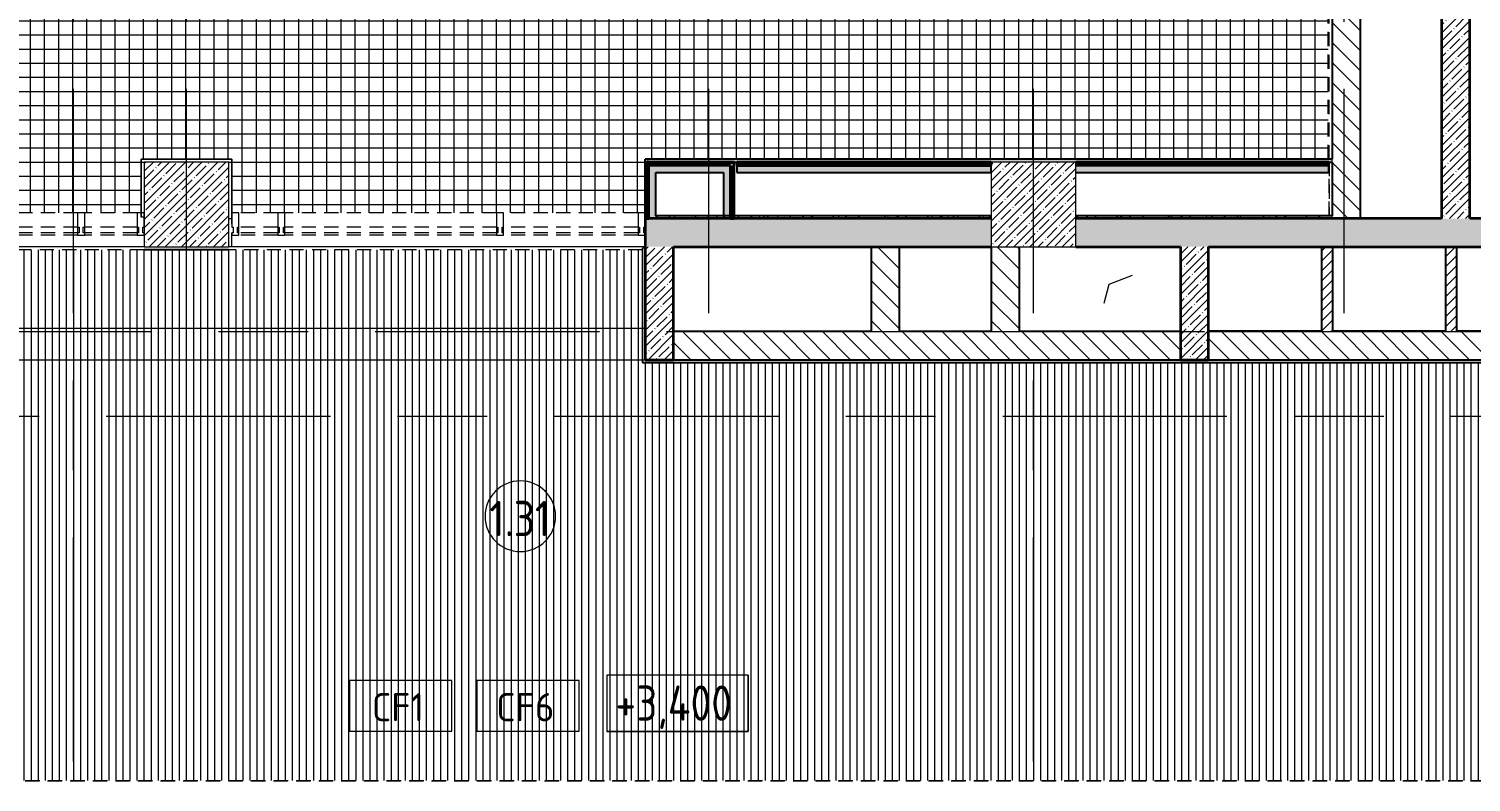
# Model space of a CAD drawing. Header units: millimetres. Extents: x 35861 to 236814, y -8553 to 29000.
# Drawn here: x 47343 to 57560, y 7910 to 13243 of the extents above; entities that cross this region are included whole.
import ezdxf

# ---------------------------------------------------------------- set-up
doc = ezdxf.new("R2010")
doc.units = ezdxf.units.MM
doc.linetypes.add('200_ШТРИХ__ш1_п0_6_', pattern=[160, 100, -60])
doc.linetypes.add('Осевая', pattern=[3175, 635, -476.25, 1587.5, -476.25])
for name, color, linetype, lineweight in [('0-1', 7, 'Continuous', 9), ('A-AREA-IDEN', 7, 'Continuous', 9), ('A-CLNG-IDEN', 7, 'Continuous', 9), ('A-DETL-MBND', 7, '200_ШТРИХ__ш1_п0_6_', 9), ('A-DETL-MBND-1', 7, 'Continuous', 9), ('A-FLOR', 7, 'Continuous', 9), ('A-WALL', 7, 'Continuous', 9), ('G-ANNO-DIMS', 7, 'Continuous', 9), ('I-WALL', 7, 'Continuous', 9), ('S-COLS', 7, 'Continuous', 9), ('Оси-2', 7, 'Осевая', 9)]:
    doc.layers.add(name, color=color, linetype=linetype, lineweight=lineweight)
for name, color, linetype, lineweight, true_color in [('A-WALL-1', 7, 'Continuous', 35, 0x3c3c3c), ('A-WALL-2', 7, 'Continuous', 25, 0x3c3c3c), ('A-WALL-FNSH-2', 7, 'Continuous', 13, 0x3c3c3c)]:
    doc.layers.add(name, color=color, linetype=linetype, lineweight=lineweight, true_color=true_color)
doc.styles.add('GOST Common', font='GOST_Common.ttf', dxfattribs={"width": 0.9, "height": 250})
doc.styles.add('GOST Common_1', font='GOST_Common.ttf', dxfattribs={"height": 200})
pattern_1 = [(45, (0, 0), (-57.02463, 57.02463), []), (45, (57.025, 0), (-57.02463, 57.02463), [100.806, -20.161, 3.353, -16.808])]
pattern_2 = [(135, (0, 0), (-70.71068, -70.71068), [])]
pattern_3 = [(45, (0, 0), (-35.35534, 35.35534), [])]
pattern_4 = [(0, (0, 0), (121.92, 30.48), [10.058, -81.382, 10.058, -81.382, -487.68]), (0, (0, 0), (121.92, 30.48), [-182.88, 10.058, -172.822, 10.058, -81.382, -213.36]), (0, (0, 0), (121.92, 30.48), [-457.2, 10.058, -50.902, 10.058, -142.342]), (120, (45.72, 15.24), (-87.356454, 90.345817), [10.058, -81.382, 10.058, -81.382, -487.68]), (120, (45.72, 15.24), (-87.356454, 90.345817), [-182.88, 10.058, -172.822, 10.058, -81.382, -213.36]), (120, (45.72, 15.24), (-87.356454, 90.345817), [-457.2, 10.058, -50.902, 10.058, -142.342]), (240, (60.96, 76.2), (-34.563546, -120.825817), [10.058, -81.382, 10.058, -81.382, -487.68]), (240, (60.96, 76.2), (-34.563546, -120.825817), [-182.88, 10.058, -172.822, 10.058, -81.382, -213.36]), (240, (60.96, 76.2), (-34.563546, -120.825817), [-457.2, 10.058, -50.902, 10.058, -142.342])]
pattern_5 = [(45, (0, 0), (-106.066, 106.066), []), (135, (0, 0), (-106.066, -106.066), [])]

# ---------------------------------------------------------------- blocks, each defined once
blk = doc.blocks.new('BSC_Колонна _Прямоугольная - 600х600-23205375-План потолков с обозначением видов отделки и геометрии 1 этажа в осях 12 - 23')
at = {"layer": 'S-COLS'}
h = blk.add_hatch(dxfattribs=at)
h.set_pattern_fill('FP_22', color=256, style=0, pattern_type=2)
h.set_pattern_definition([(45, (-54460, -12000), (-57.02463, 57.02463), []), (45, (-54402.975, -12000), (-57.02463, 57.02463), [100.806, -20.161, 3.353, -16.808])])
h.paths.add_polyline_path([(-300, -300), (300, -300), (300, 300), (-300, 300)])
for p, q in [((300, 300), (-300, 300)), ((-300, 300), (-300, -300)), ((300, -300), (300, 300)), ((-300, -300), (300, -300))]:
    blk.add_line(p, q, dxfattribs=at)
blk = doc.blocks.new('Прямоугольный импост - Импост структурный с накладкой - 160мм Темный-32784177-План потолков с обозначением видов отделки и геометрии 1 этажа в осях 12 - 23')
at = {"layer": 'A-DETL-MBND'}
for p, q in [((0, 140), (-50, 140)), ((-50, 140), (-50, 40)), ((0, 40), (0, 140)), ((-50, 40), (-40, 40)), ((-40, 40), (-40, 0)), ((-10, 0), (-10, 40)), ((-10, 40), (0, 40)), ((0, 0), (-10, 0)), ((0, -17), (0, 0)), ((-40, 0), (-50, 0)), ((-50, 0), (-50, -17)), ((-50, -17), (0, -17))]:
    blk.add_line(p, q, dxfattribs=at)
blk = doc.blocks.new('Прямоугольный импост - Импост структурный с накладкой - 160мм Темный-32784435-План потолков с обозначением видов отделки и геометрии 1 этажа в осях 12 - 23')
at = {"layer": 'A-DETL-MBND'}
for p, q in [((49156, 11840), (49156, 11940)), ((50656, 11940), (49156, 11940)), ((50656, 11940), (50656, 11840)), ((49156, 11800), (49156, 11840)), ((50656, 11840), (49156, 11840)), ((49156, 11783), (49156, 11800)), ((50656, 11800), (49156, 11800)), ((50656, 11783), (49156, 11783)), ((50656, 11840), (50656, 11800)), ((50656, 11800), (50656, 11783))]:
    blk.add_line(p, q, dxfattribs=at)
blk = doc.blocks.new('Прямоугольный импост - Импост структурный с накладкой - 160мм Темный-32356297-План потолков с обозначением видов отделки и геометрии 1 этажа в осях 12 - 23')
at = {"layer": 'A-DETL-MBND'}
for p, q in [((-50, 40), (-50, 140)), ((-50, 140), (0, 140)), ((0, 140), (0, 40)), ((-40, 40), (-50, 40)), ((-50, -17), (-50, 0)), ((-50, 0), (-40, 0)), ((-40, 0), (-40, 40)), ((0, 40), (-10, 40)), ((-10, 40), (-10, 0)), ((0, -17), (-50, -17)), ((-10, 0), (0, 0)), ((0, 0), (0, -17))]:
    blk.add_line(p, q, dxfattribs=at)
blk = doc.blocks.new('Прямоугольный импост - Импост структурный с накладкой - 160мм Темный-32356294-План потолков с обозначением видов отделки и геометрии 1 этажа в осях 12 - 23')
at = {"layer": 'A-DETL-MBND'}
for p, q in [((-25, 40), (-25, 140)), ((-25, 140), (25, 140)), ((25, 140), (25, 40)), ((-15, 40), (-25, 40)), ((-25, -17), (-25, 0)), ((-25, 0), (-15, 0)), ((-15, 0), (-15, 40)), ((25, 40), (15, 40)), ((15, 40), (15, 0)), ((25, -17), (-25, -17)), ((15, 0), (25, 0)), ((25, 0), (25, -17))]:
    blk.add_line(p, q, dxfattribs=at)
blk = doc.blocks.new('Прямоугольный импост - Импост структурный с накладкой - 160мм Темный-32784004-План потолков с обозначением видов отделки и геометрии 1 этажа в осях 12 - 23')
at = {"layer": 'A-DETL-MBND'}
for p, q in [((48831, 11840), (48831, 11940)), ((49106, 11940), (48831, 11940)), ((49106, 11940), (49106, 11840)), ((48831, 11800), (48831, 11840)), ((49106, 11840), (48831, 11840)), ((48831, 11783), (48831, 11800)), ((49106, 11800), (48831, 11800)), ((49106, 11783), (48831, 11783)), ((49106, 11840), (49106, 11800)), ((49106, 11800), (49106, 11783))]:
    blk.add_line(p, q, dxfattribs=at)
blk = doc.blocks.new('Системная панель - Стекло - 40мм-32784543-План потолков с обозначением видов отделки и геометрии 1 этажа в осях 12 - 23')
at = {"layer": 'A-DETL-MBND'}
h = blk.add_hatch(dxfattribs=at)
h.set_pattern_fill('FP_69', color=256, style=0, pattern_type=2)
h.set_pattern_definition([(243.435, (49652, 11673), (1022.33, -3066.99), [1270, -762, 1270, -762, -1615.61]), (243.435, (49652, 11673), (1022.33, -3066.99), [-4064, 508, -1107.61]), (243.435, (49715.5, 11609.5), (1022.33, -3066.99), [1016, -1270, 762, -762, -1869.61]), (243.435, (49715.5, 11609.5), (1022.33, -3066.99), [-3810, 889, -980.61]), (243.435, (49715.5, 11419), (1022.33, -3066.99), [762, -1524, 508, -762, -2123.61]), (243.435, (49715.5, 11419), (1022.33, -3066.99), [-3556, 1143, -980.61]), (243.435, (49525, 11609.5), (1022.33, -3066.99), [762, -1524, 635, -25618.6]), (243.435, (49334.5, 11419), (1022.33, -3066.99), [381, -1905, 254, -25999.6]), (243.435, (49652, 11101.5), (1022.33, -3066.99), [254, -1905, 254, -1016, -2250.61]), (243.435, (49652, 11101.5), (1022.33, -3066.99), [-3429, 635, -1615.61]), (243.435, (48509, 11292), (1022.33, -3066.99), [1270, -1905, 1524, -1006.01]), (243.435, (48509, 11482.5), (1022.33, -3066.99), [1778, -1270, 1905, -752.01]), (243.435, (48382, 11419), (1022.33, -3066.99), [2032, -1016, 1524, -1107.61]), (243.435, (48191.5, 11228.5), (1022.33, -3066.99), [1270, -1778, 1016, -1615.61]), (243.435, (48382, 10847.5), (1022.33, -3066.99), [635, -2540, 762, -1742.61]), (243.435, (48001, 11038), (1022.33, -3066.99), [508, -2540, 508, -2123.61])])
h.paths.add_polyline_path([(-760, 0), (-760, -40), (-750, -40), (-750, 0)])
h.paths.add_polyline_path([(760, 0), (750, 0), (750, -40), (760, -40)])
blk = doc.blocks.new('Прямоугольный импост - Импост структурный с накладкой - 160мм Темный-32784437-План потолков с обозначением видов отделки и геометрии 1 этажа в осях 12 - 23')
at = {"layer": 'A-DETL-MBND'}
for p, q in [((50706, 11840), (50706, 11940)), ((51659, 11940), (50706, 11940)), ((51659, 11940), (51659, 11840)), ((50706, 11800), (50706, 11840)), ((51659, 11840), (50706, 11840)), ((50706, 11783), (50706, 11800)), ((51659, 11800), (50706, 11800)), ((51659, 11783), (50706, 11783)), ((51659, 11840), (51659, 11800)), ((51659, 11800), (51659, 11783))]:
    blk.add_line(p, q, dxfattribs=at)
blk = doc.blocks.new('Прямоугольный импост - Импост структурный с накладкой - 160мм Темный-V40-План потолков с обозначением видов отделки и геометрии 1 этажа в осях 12 - 23')
at = {"layer": 'A-DETL-MBND'}
for p, q in [((0, 140), (-50, 140)), ((-50, 140), (-50, 40)), ((0, 40), (0, 140)), ((-50, 40), (-40, 40)), ((-40, 40), (-40, 0)), ((-10, 0), (-10, 40)), ((-10, 40), (0, 40)), ((0, 0), (-10, 0)), ((0, -17), (0, 0)), ((-40, 0), (-50, 0)), ((-50, 0), (-50, -17)), ((-50, -17), (0, -17))]:
    blk.add_line(p, q, dxfattribs=at)
blk = doc.blocks.new('Прямоугольный импост - Импост структурный с накладкой - 160мм Темный-32786256-План потолков с обозначением видов отделки и геометрии 1 этажа в осях 12 - 23')
at = {"layer": 'A-DETL-MBND'}
for p, q in [((46240, 11840), (46240, 11940)), ((47689, 11940), (46240, 11940)), ((47689, 11940), (47689, 11840)), ((46240, 11800), (46240, 11840)), ((47689, 11840), (46240, 11840)), ((46240, 11783), (46240, 11800)), ((47689, 11800), (46240, 11800)), ((47689, 11783), (46240, 11783)), ((47689, 11840), (47689, 11800)), ((47689, 11800), (47689, 11783))]:
    blk.add_line(p, q, dxfattribs=at)
blk = doc.blocks.new('Системная панель - Стекло - 40мм-32786262-План потолков с обозначением видов отделки и геометрии 1 этажа в осях 12 - 23')
at = {"layer": 'A-DETL-MBND'}
h = blk.add_hatch(dxfattribs=at)
h.set_pattern_fill('FP_70', color=256, style=0, pattern_type=2)
h.set_pattern_definition([(243.435, (47670.5, 11673), (1022.33, -3066.99), [1270, -762, 1270, -762, -1615.61]), (243.435, (47670.5, 11673), (1022.33, -3066.99), [-4064, 508, -1107.61]), (243.435, (47734, 11609.5), (1022.33, -3066.99), [1016, -1270, 762, -762, -1869.61]), (243.435, (47734, 11609.5), (1022.33, -3066.99), [-3810, 889, -980.61]), (243.435, (47734, 11419), (1022.33, -3066.99), [762, -1524, 508, -762, -2123.61]), (243.435, (47734, 11419), (1022.33, -3066.99), [-3556, 1143, -980.61]), (243.435, (47543.5, 11609.5), (1022.33, -3066.99), [762, -1524, 635, -25618.6]), (243.435, (47353, 11419), (1022.33, -3066.99), [381, -1905, 254, -25999.6]), (243.435, (47670.5, 11101.5), (1022.33, -3066.99), [254, -1905, 254, -1016, -2250.61]), (243.435, (47670.5, 11101.5), (1022.33, -3066.99), [-3429, 635, -1615.61]), (243.435, (46527.5, 11292), (1022.33, -3066.99), [1270, -1905, 1524, -1006.01]), (243.435, (46527.5, 11482.5), (1022.33, -3066.99), [1778, -1270, 1905, -752.01]), (243.435, (46400.5, 11419), (1022.33, -3066.99), [2032, -1016, 1524, -1107.61]), (243.435, (46210, 11228.5), (1022.33, -3066.99), [1270, -1778, 1016, -1615.61]), (243.435, (46400.5, 10847.5), (1022.33, -3066.99), [635, -2540, 762, -1742.61]), (243.435, (46019.5, 11038), (1022.33, -3066.99), [508, -2540, 508, -2123.61])])
h.paths.add_polyline_path([(-196, 0), (-196, -40), (-186, -40), (-186, 0)])
h.paths.add_polyline_path([(196, 0), (186, 0), (186, -40), (196, -40)])
blk = doc.blocks.new('Прямоугольный импост - Импост структурный с накладкой - 160мм Темный-32786258-План потолков с обозначением видов отделки и геометрии 1 этажа в осях 12 - 23')
at = {"layer": 'A-DETL-MBND'}
for p, q in [((47739, 11840), (47739, 11940)), ((48110, 11940), (47739, 11940)), ((48110, 11940), (48110, 11840)), ((47739, 11800), (47739, 11840)), ((48110, 11840), (47739, 11840)), ((47739, 11783), (47739, 11800)), ((48110, 11800), (47739, 11800)), ((48110, 11783), (47739, 11783)), ((48110, 11840), (48110, 11800)), ((48110, 11800), (48110, 11783))]:
    blk.add_line(p, q, dxfattribs=at)
blk = doc.blocks.new('Марка_Помещения - Номер-25198446-План потолков с обозначением видов отделки и геометрии 1 этажа в осях 12 - 23')
at = {"layer": 'A-AREA-IDEN'}
for start, end in [(360, 180), (180, 360)]:
    blk.add_arc((0, 0), 2.5, start, end, dxfattribs=at)
blk = doc.blocks.new('М_потолков - Марка_ Имя типа-25382930-План потолков с обозначением видов отделки и геометрии 1 этажа в осях 12 - 23')
at = {"layer": 'A-CLNG-IDEN'}
for p, q in [((3.625, 1.984375), (-3.625, 1.984375)), ((-3.625, 1.984375), (-3.625, -1.59375)), ((3.625, -1.59375), (3.625, 1.984375)), ((-3.625, -1.59375), (3.625, -1.59375))]:
    blk.add_line(p, q, dxfattribs=at)
blk = doc.blocks.new('Высотные отметки - 10х4_h_-17668695-План потолков с обозначением видов отделки и геометрии 1 этажа в осях 12 - 23')
at = {"layer": 'G-ANNO-DIMS'}
for p, q in [((-5, 4), (-5, 0)), ((5, 4), (-5, 4)), ((5, 4), (-5, 4)), ((-5, 4), (-5, 0)), ((5, 4), (5, 0)), ((5, 0), (5, 4)), ((5, 0), (-5, 0)), ((-5, 0), (5, 0))]:
    blk.add_line(p, q, dxfattribs=at)

msp = doc.modelspace()

# ---------------------------------------------------------------- hatches: boundary and pattern name
at = {"layer": 'A-DETL-MBND'}
h = msp.add_hatch(dxfattribs=at)
h.set_pattern_fill('FP_66', color=256, style=0, pattern_type=2)
h.set_pattern_definition([(270, (50155, 19000), (100, 6e-15), []), (0, (50155, 19000), (0, 100), [])])
h.paths.add_polyline_path([(45429, 11141), (45429, 13661), (45931, 13661), (45931, 11940), (48139, 11940), (48139, 12321), (48781, 12321), (48781, 11940), (51709, 11940), (51709, 12321), (56547.3, 12321), (56547.3, 15831.8), (57322, 15831.8), (57322, 18828), (57909, 18828), (57909, 20499), (51779, 20498.2), (51643.8, 20461.9), (51643.7, 20499), (51379, 20499), (51379, 20762.8), (51342.6, 20762.7), (51379, 20898), (51379, 26478), (50839, 26478), (50839, 26859), (48781, 26859), (48781, 26479), (47639, 26479), (47639, 26879), (42781, 26879), (42781, 26479), (42401, 26479), (42401, 23321), (42781, 23321), (42781, 16679), (42401, 16679), (42401, 15103.5), (45931, 15103.5), (45931, 14722.6), (45429, 14722.6), (45429, 14981.5), (42781, 14981.5), (42781, 11141), (44068.2, 11141)])
h.paths.add_polyline_path([(48424.9, 16566.4), (48344.6, 16580.4), (48279.6, 16602.3), (48207.9, 16641.8), (48151.4, 16686), (48101.7, 16739.8), (48060.9, 16801.7), (48030, 16871.9), (48011.7, 16942), (48005, 17016.8), (48080, 17017.3), (48088, 16944.4), (48105.1, 16884.1), (48135.1, 16823), (48177.9, 16765.8), (48224.9, 16721.5), (48281.9, 16684.3), (48344.6, 16657.9), (48411.1, 16643.2), (48479, 16640.5), (48546.4, 16650), (48611, 16671.3), (48670.8, 16703.8), (48723.8, 16746.5), (48768.4, 16798), (48803, 16856.5), (48826.7, 16920.3), (48838.6, 16987.3), (48837.9, 17057.9), (48826, 17122.3), (48801.9, 17185.9), (48766.8, 17244.2), (48721.9, 17295.4), (48668.6, 17337.6), (48608.6, 17369.8), (48543.8, 17390.6), (48476.4, 17399.6), (48408.4, 17396.5), (48342.1, 17381.2), (48275.7, 17351.9), (48222.8, 17316.9), (48173.6, 17269.8), (48133.7, 17214.7), (48104.2, 17153.4), (48086.1, 17087.8), (48079.7, 17020), (48005, 17020.1), (48011.2, 17094.8), (48030, 17168.5), (48059.7, 17236.3), (48100.7, 17299.2), (48151.5, 17354.5), (48210.7, 17400.6), (48279.5, 17437.4), (48354.5, 17462.1), (48424.2, 17473.4), (48496.7, 17473.5), (48577.5, 17459), (48641.8, 17437.1), (48711.6, 17398.7), (48770.9, 17351.6), (48818.3, 17300.5), (48859.5, 17237.7), (48889.9, 17169.1), (48908.5, 17096.4), (48915, 17021.6), (48909.1, 16946.8), (48888.6, 16868.6), (48861, 16805.1), (48817.3, 16738.8), (48768.4, 16685.6), (48704.6, 16637), (48644.8, 16604.2), (48573.9, 16579.5), (48499.9, 16566.8), (48427.4, 16566.4)])
h.paths.add_polyline_path([(54738, 16742), (54182, 16742), (54182, 17298), (54738, 17298)])
h.paths.add_polyline_path([(48655.4, 16770), (48210, 16770), (48210, 17270), (48710, 17270), (48710, 16770), (48670.8, 16770)])
h.paths.add_polyline_path([(51379.2, 20098), (51342.9, 20233.2), (51415.4, 20233.3)])
h.paths.add_polyline_path([(51114.3, 20461.6), (50979, 20497.8), (51114.2, 20534.1)])
h.paths.add_polyline_path([(48429, 22546.1), (48355, 22557.3), (48283.7, 22580.5), (48217.3, 22615.1), (48154.7, 22663.1), (48104.6, 22716.2), (48063.2, 22777.5), (48032.2, 22845.1), (48012.6, 22917.1), (48005.1, 22991.3), (48046.1, 22992.8), (48045.4, 23000), (48005, 23000), (48011.2, 23074.7), (48029.5, 23147.3), (48059.5, 23216), (48104.1, 23282.8), (48151, 23334), (48210, 23380.2), (48278.8, 23417.1), (48348.6, 23441), (48420.4, 23453.3), (48495.3, 23453.6), (48569.3, 23441.7), (48640.3, 23417.8), (48710.1, 23379.7), (48769.4, 23333), (48816.9, 23282.2), (48858.4, 23219.8), (48889.1, 23151.4), (48908.1, 23078.9), (48915, 23004.3), (48909.5, 22929.6), (48889.3, 22850.9), (48862.5, 22787.9), (48819, 22721), (48770, 22667.2), (48710, 22620.2), (48648.2, 22585.7), (48575.1, 22560), (48503.9, 22547.1), (48431.5, 22546.1)])
h = msp.add_hatch(dxfattribs=at)
h.set_pattern_fill('FP_65', color=256, style=0, pattern_type=2)
h.set_pattern_definition([(90, (50061, 16536.537), (-50, 3e-15), [])])
h.paths.add_polyline_path([(75098.9, 7921), (75459, 7921), (75459, 10879), (61939, 10879), (61939, 11349), (61381, 11349), (61381, 10879), (51689, 10879), (51689, 11679), (45931, 11679), (45931, 10879), (42401, 10879), (42401, 10209), (38761, 10209), (38761, 8320.1), (38797.1, 8185.8), (38761, 8185.7), (38761, 7921), (39025.8, 7921), (39025.7, 7957.4), (39161, 7921), (74377.2, 7921)])
at = {"layer": 'A-DETL-MBND-1'}
msp.add_hatch(color=256, dxfattribs=at).paths.add_polyline_path([(56547.3, 12321), (56547.3, 12321), (55614.5, 12321)])
at = {"layer": 'I-WALL'}
h = msp.add_hatch(dxfattribs=at)
h.set_pattern_fill('FP_1', color=256, style=0, pattern_type=2)
h.set_pattern_definition(pattern_1)
h.paths.add_polyline_path([(57550, 11900), (57550, 15803.8), (57350, 15803.8), (57350, 11900)])
h = msp.add_hatch(dxfattribs=at)
h.set_pattern_fill('FP_21', color=256, style=0, pattern_type=2)
h.set_pattern_definition(pattern_2)
h.paths.add_polyline_path([(56575.3, 11900), (56775.3, 11900), (56775.3, 15603.8), (56575.3, 15603.8), (56575.3, 11920)])
h = msp.add_hatch(dxfattribs=at)
h.set_pattern_fill('FP_55', color=256, style=0, pattern_type=2)
h.set_pattern_definition(pattern_4)
h.paths.add_polyline_path([(51710, 11900), (51730, 11900), (51730, 12320), (51710, 12320), (51710, 12080)])
h = msp.add_hatch(dxfattribs=at)
h.set_pattern_fill('FP_63', color=256, style=0, pattern_type=2)
h.set_pattern_definition(pattern_5)
h.paths.add_polyline_path([(51710, 11900), (51722.5, 11900), (51722.5, 12300), (51710, 12300), (51710, 12080)])
h = msp.add_hatch(dxfattribs=at)
h.set_pattern_fill('FP_63', color=256, style=0, pattern_type=2)
h.set_pattern_definition(pattern_5)
h.paths.add_polyline_path([(51735, 12287.5), (52338.9, 12287.5), (52338.9, 12300), (51722.5, 12300), (51722.5, 12287.5)])
h = msp.add_hatch(dxfattribs=at)
h.set_pattern_fill('FP_63', color=256, style=0, pattern_type=2)
h.set_pattern_definition(pattern_5)
h.paths.add_polyline_path([(51722.5, 11900), (51735, 11900), (51735, 12287.5), (51722.5, 12287.5), (51722.5, 12080)])
h = msp.add_hatch(dxfattribs=at)
h.set_pattern_fill('FP_55', color=256, style=0, pattern_type=2)
h.set_pattern_definition(pattern_4)
h.paths.add_polyline_path([(56575.3, 12300), (56575.3, 12320), (51730, 12320), (51730, 12300), (55614.5, 12300)])
h = msp.add_hatch(dxfattribs=at)
h.set_pattern_fill('FP_63', color=256, style=0, pattern_type=2)
h.set_pattern_definition(pattern_5)
h.paths.add_polyline_path([(52006.3, 12275), (52338.9, 12275), (52338.9, 12287.5), (51735, 12287.5), (51735, 12275), (51785, 12275)])
for points in [[(51735, 11900), (51785, 11900), (51785, 12275), (51735, 12275), (51735, 12080)], [(52263.9, 12225), (52313.9, 12225), (52313.9, 12275), (51785, 12275), (51785, 12225), (52006.3, 12225)], [(54158.9, 12225), (54158.9, 12275), (52358.9, 12275), (52358.9, 12225), (52727.9, 12225)], [(56551.3, 12225), (56551.3, 12275), (54760, 12275), (54760, 12225), (55614.5, 12225)], [(52313.9, 11900), (52313.9, 12225), (52263.9, 12225), (52263.9, 11900)]]:
    msp.add_hatch(color=256, dxfattribs=at).paths.add_polyline_path(points)
h = msp.add_hatch(dxfattribs=at)
h.set_pattern_fill('FP_63', color=256, style=0, pattern_type=2)
h.set_pattern_definition(pattern_5)
h.paths.add_polyline_path([(52313.9, 11900), (52326.4, 11900), (52326.4, 12275), (52313.9, 12275), (52313.9, 12225)])
h = msp.add_hatch(dxfattribs=at)
h.set_pattern_fill('FP_63', color=256, style=0, pattern_type=2)
h.set_pattern_definition(pattern_5)
h.paths.add_polyline_path([(52338.9, 11900), (52338.9, 12275), (52326.4, 12275), (52326.4, 11900)])
h = msp.add_hatch(dxfattribs=at)
h.set_pattern_fill('FP_63', color=256, style=0, pattern_type=2)
h.set_pattern_definition(pattern_5)
h.paths.add_polyline_path([(54158.9, 12287.5), (54158.9, 12300), (52358.9, 12300), (52358.9, 12287.5), (52727.9, 12287.5)])
h = msp.add_hatch(dxfattribs=at)
h.set_pattern_fill('FP_63', color=256, style=0, pattern_type=2)
h.set_pattern_definition(pattern_5)
h.paths.add_polyline_path([(54158.9, 12275), (54158.9, 12287.5), (52358.9, 12287.5), (52358.9, 12275), (52727.9, 12275)])
h = msp.add_hatch(dxfattribs=at)
h.set_pattern_fill('FP_63', color=256, style=0, pattern_type=2)
h.set_pattern_definition(pattern_5)
h.paths.add_polyline_path([(56551.3, 12287.5), (56551.3, 12300), (54760, 12300), (54760, 12287.5), (55614.5, 12287.5)])
h = msp.add_hatch(dxfattribs=at)
h.set_pattern_fill('FP_63', color=256, style=0, pattern_type=2)
h.set_pattern_definition(pattern_5)
h.paths.add_polyline_path([(56551.3, 12275), (56551.3, 12287.5), (54760, 12287.5), (54760, 12275), (55614.5, 12275)])
h = msp.add_hatch(dxfattribs=at)
h.set_pattern_fill('FP_1', color=256, style=0, pattern_type=2)
h.set_pattern_definition(pattern_1)
h.paths.add_polyline_path([(59140, 11700), (60160, 11700), (60160, 11900), (54760, 11900), (54760, 11700), (58501.1, 11700)])
h.paths.add_polyline_path([(54160, 11700), (54160, 11900), (51710, 11900), (51710, 11700), (53510, 11700)])
h = msp.add_hatch(dxfattribs=at)
h.set_pattern_fill('FP_55', color=256, style=0, pattern_type=2)
h.set_pattern_definition(pattern_4)
h.paths.add_polyline_path([(54150, 11900), (54150, 11920), (51785, 11920), (51785, 11900), (52727.9, 11900)])
h = msp.add_hatch(dxfattribs=at)
h.set_pattern_fill('FP_55', color=256, style=0, pattern_type=2)
h.set_pattern_definition(pattern_4)
h.paths.add_polyline_path([(56575.3, 11900), (56575.3, 11920), (54770, 11920), (54770, 11900), (55614.5, 11900)])
h = msp.add_hatch(dxfattribs=at)
h.set_pattern_fill('FP_1', color=256, style=0, pattern_type=2)
h.set_pattern_definition(pattern_1)
h.paths.add_polyline_path([(51910, 10900), (51910, 11700), (51710, 11700), (51710, 10900)])
h = msp.add_hatch(dxfattribs=at)
h.set_pattern_fill('FP_21', color=256, style=0, pattern_type=2)
h.set_pattern_definition(pattern_2)
h.paths.add_polyline_path([(53510, 11100), (53510, 11700), (53310, 11700), (53310, 11100)])
h = msp.add_hatch(dxfattribs=at)
h.set_pattern_fill('FP_21', color=256, style=0, pattern_type=2)
h.set_pattern_definition(pattern_2)
h.paths.add_polyline_path([(54360, 11100), (54360, 11700), (54160, 11700), (54160, 11100)])
h = msp.add_hatch(dxfattribs=at)
h.set_pattern_fill('FP_1', color=256, style=0, pattern_type=2)
h.set_pattern_definition(pattern_1)
h.paths.add_polyline_path([(55500, 10900), (55700, 10900), (55700, 11700), (55500, 11700), (55500, 11100)])
h = msp.add_hatch(dxfattribs=at)
h.set_pattern_fill('FP_35', color=256, style=0, pattern_type=2)
h.set_pattern_definition(pattern_3)
h.paths.add_polyline_path([(56579.2, 11100), (56579.2, 11700), (56499.2, 11700), (56499.2, 11100)])
h = msp.add_hatch(dxfattribs=at)
h.set_pattern_fill('FP_35', color=256, style=0, pattern_type=2)
h.set_pattern_definition(pattern_3)
h.paths.add_polyline_path([(57459.2, 11100), (57459.2, 11700), (57379.2, 11700), (57379.2, 11100)])
h = msp.add_hatch(dxfattribs=at)
h.set_pattern_fill('FP_21', color=256, style=0, pattern_type=2)
h.set_pattern_definition(pattern_2)
h.paths.add_polyline_path([(59140, 10900), (59140, 11100), (55700, 11100), (55700, 10900), (58501.1, 10900)])
h.paths.add_polyline_path([(55500, 10900), (55500, 11100), (51910, 11100), (51910, 10900), (52727.9, 10900)])
at = {"layer": 'S-COLS'}
h = msp.add_hatch(dxfattribs=at)
h.set_pattern_fill('FP_1', color=256, style=0, pattern_type=2)
h.set_pattern_definition(pattern_1)
h.paths.add_polyline_path([(48398.1, 11700), (48760, 11700), (48760, 12300), (48160, 12300), (48160, 11700)])

# ---------------------------------------------------------------- linework, layer by layer
at = {"layer": '0-1'}
for p, q in [((54996.2, 11435.2), (55160, 11500)), ((54960, 11300), (54996.2, 11435.2))]:
    msp.add_line(p, q, dxfattribs=at)
at = {"layer": 'A-DETL-MBND'}
for p, q in [((56547.3, 12321), (56547.3, 15831.8)), ((56554.3, 12320), (56554.3, 15824.8)), ((56555.3, 12320), (56555.3, 15823.8)), ((48139, 11940), (48139, 12321)), ((48139, 12321), (48781, 12321)), ((48140, 12320), (48780, 12320)), ((48140, 11910), (48140, 12320)), ((48160, 12300), (48160, 11910)), ((48760, 11900), (48760, 12300)), ((48780, 12320), (48780, 11900)), ((48781, 12321), (48781, 11940)), ((51709, 11940), (51709, 12321)), ((51709, 12321), (56547.3, 12321)), ((51710, 12321), (51710, 12320)), ((52339.9, 12300), (52339.9, 11920)), ((56546.3, 12320), (56546.3, 12321)), ((56554.3, 11921), (56554.3, 12300)), ((56555.3, 12300), (56555.3, 11921)), ((48160, 11910), (48140, 11910)), ((48760, 11700), (48760, 11900)), ((48760, 11900), (48781, 11900)), ((48760, 11900), (48780, 11900)), ((48781, 11700), (48781, 11900)), ((51709, 11900), (51709, 11700)), ((51709, 11900), (51710, 11900)), ((56554.3, 11921), (56555.3, 11921)), ((48160, 11679), (45931, 11679)), ((51689, 11679), (48160, 11679)), ((48781, 11700), (48760, 11700)), ((51689, 11125), (51689, 11679)), ((51690, 11125), (51690, 11690)), ((51710, 11690), (51690, 11690)), ((51710, 11700), (51709, 11700)), ((51710, 11268), (51710, 10900)), ((51689, 10879), (51689, 11124.3)), ((51690, 10880), (51690, 11124.4)), ((61381, 10879), (51689, 10879)), ((61380, 10880), (51690, 10880)), ((39156.4, 7920), (75460, 7920)), ((39160.1, 7921), (75459, 7921))]:
    msp.add_line(p, q, dxfattribs=at)
at = {"layer": 'A-FLOR'}
for p, q in [((45910, 12300), (48160, 12300)), ((48160, 12300), (48160, 11700)), ((48760, 11700), (48760, 12300)), ((48760, 12300), (51710, 12300)), ((54160, 12300), (54160, 11900)), ((48160, 11700), (45910, 11700)), ((51710, 11700), (48760, 11700)), ((45909.8, 11125), (51710, 11125)), ((55700, 11108), (56499.2, 11108)), ((56579.2, 11108), (57379.2, 11108)), ((57459.2, 11108), (58259.2, 11108)), ((44760.7, 10900), (51710, 10900)), ((51710, 10900), (51710, 10900))]:
    msp.add_line(p, q, dxfattribs=at)
at = {"layer": 'A-WALL'}
for p, q in [((51722.5, 11900), (51722.5, 12287.5)), ((52338.9, 12287.5), (51722.5, 12287.5)), ((52326.4, 11900), (52326.4, 12275)), ((52358.9, 12287.5), (54158.9, 12287.5)), ((56551.3, 12287.5), (54760, 12287.5)), ((56575.3, 12300), (56575.3, 12320)), ((51785, 11920), (51785, 11900)), ((56575.3, 11900), (56575.3, 11920)), ((56499.2, 11100), (56579.2, 11100)), ((57379.2, 11100), (57459.2, 11100))]:
    msp.add_line(p, q, dxfattribs=at)
at = {"layer": 'A-WALL-1'}
for p, q in [((57550, 11900), (57550, 15803.8)), ((57350, 15603.8), (57350, 11900)), ((51710, 12300), (51710, 11900)), ((52338.9, 12300), (51710, 12300)), ((51735, 11900), (51735, 12275)), ((52313.9, 12275), (51735, 12275)), ((52313.9, 11900), (52313.9, 12275)), ((52338.9, 11900), (52338.9, 12300)), ((54158.9, 12300), (52358.9, 12300)), ((52358.9, 12300), (52358.9, 12275)), ((52358.9, 12275), (54158.9, 12275)), ((54158.9, 12275), (54158.9, 12300)), ((56551.3, 12300), (54760, 12300)), ((56551.3, 12275), (54760, 12275)), ((56551.3, 12275), (56551.3, 12300)), ((54160, 11900), (51710, 11900)), ((51710, 11900), (51710, 10900)), ((51710, 11900), (51735, 11900)), ((52313.9, 11900), (52338.9, 11900)), ((57350, 11900), (54760, 11900)), ((60160, 11900), (57550, 11900)), ((51910, 11700), (54160, 11700)), ((51910, 10900), (51910, 11700)), ((54760, 11700), (55500, 11700)), ((55500, 11700), (55500, 10900)), ((55700, 11700), (59140, 11700)), ((55700, 10900), (55700, 11700)), ((51710, 10900), (51910, 10900)), ((55500, 10900), (55700, 10900))]:
    msp.add_line(p, q, dxfattribs=at)
at = {"layer": 'A-WALL-2'}
for p, q in [((56575.3, 15603.8), (56575.3, 12320)), ((56775.3, 11900), (56775.3, 15603.8)), ((56575.3, 12320), (51710, 12320)), ((51710, 12300), (51710, 12320)), ((51730, 11900), (51730, 12300)), ((52338.9, 12300), (54160, 12300)), ((52358.9, 12275), (52358.9, 12225)), ((54158.9, 12225), (54158.9, 12275)), ((56551.3, 12300), (56575.3, 12300)), ((56551.3, 12225), (56551.3, 12275)), ((56575.3, 12300), (56575.3, 11920)), ((51785, 11920), (51785, 12225)), ((51785, 12225), (52263.9, 12225)), ((52263.9, 12225), (52263.9, 11900)), ((52358.9, 12225), (54158.9, 12225)), ((54760, 12225), (56551.3, 12225)), ((51735, 11900), (51785, 11900)), ((54150, 11920), (51785, 11920)), ((52263.9, 11900), (52313.9, 11900)), ((54150, 11900), (54150, 11920)), ((56575.3, 11920), (54770, 11920)), ((54770, 11920), (54770, 11900)), ((53310, 11700), (53310, 11100)), ((53510, 11100), (53510, 11700)), ((54160, 11700), (54160, 11100)), ((54360, 11100), (54360, 11700)), ((56499.2, 11700), (56499.2, 11100)), ((56579.2, 11100), (56579.2, 11700)), ((57379.2, 11700), (57379.2, 11100)), ((57459.2, 11100), (57459.2, 11700)), ((53310, 11100), (51910, 11100)), ((54160, 11100), (53510, 11100)), ((55500, 11100), (54360, 11100)), ((56499.2, 11100), (55700, 11100)), ((57379.2, 11100), (56579.2, 11100)), ((58259.2, 11100), (57459.2, 11100)), ((51910, 10900), (55500, 10900)), ((55700, 10900), (59140, 10900))]:
    msp.add_line(p, q, dxfattribs=at)
at = {"layer": 'A-WALL-FNSH-2'}
for p, q in [((48781, 12321), (48139, 12321)), ((48139, 12321), (48139, 11910)), ((48140, 12320), (48780, 12320)), ((48140, 11910), (48140, 12320)), ((48780, 12320), (48780, 11900)), ((48781, 11900), (48781, 12321)), ((51709, 12321), (51709, 11900)), ((51710, 12321), (51709, 12321)), ((51710, 12320), (51710, 12321)), ((48139, 11910), (48140, 11910)), ((48780, 11900), (48781, 11900)), ((51709, 11900), (51710, 11900)), ((54160, 11921), (52338.9, 11921)), ((54150, 11920), (54160, 11920)), ((56575.3, 11921), (54760, 11921)), ((54760, 11920), (54770, 11920)), ((48760, 11680), (48160, 11680)), ((48160, 11680), (48160, 11679)), ((48160, 11679), (48760, 11679)), ((48760, 11679), (48760, 11680)), ((51690, 11690), (51689, 11690)), ((51689, 11690), (51689, 10879)), ((51690, 10880), (51690, 11690)), ((51689, 10879), (61381, 10879)), ((61380, 10880), (51690, 10880))]:
    msp.add_line(p, q, dxfattribs=at)
at = {"layer": 'S-COLS'}
for p, q in [((48760, 12300), (48160, 12300)), ((48160, 12300), (48160, 11700)), ((48760, 11700), (48760, 12300)), ((48160, 11700), (48760, 11700))]:
    msp.add_line(p, q, dxfattribs=at)
at = {"layer": 'Оси-2'}
for p, q in [((47660, 593.7), (47660, 24898.1)), ((48460, 593.7), (48460, 24898.1)), ((52160, 593.7), (52160, 24898.1)), ((54460, 593.7), (54460, 24898.1)), ((56660, 593.7), (56660, 24898.1)), ((39160.8, 11100), (82200, 11100)), ((40430.8, 10500), (82200, 10500))]:
    msp.add_line(p, q, dxfattribs=at)

# ---------------------------------------------------------------- block references
at = {"layer": 'A-AREA-IDEN', "xscale": 99.99999999999993, "yscale": 99.99999999999993, "zscale": 99.99999999999993}
msp.add_blockref('Марка_Помещения - Номер-25198446-План потолков с обозначением видов отделки и геометрии 1 этажа в осях 12 - 23', (50824.7, 9792.4), dxfattribs=at)
at = {"layer": 'A-CLNG-IDEN', "xscale": 99.99999999999993, "yscale": 99.99999999999993, "zscale": 99.99999999999993}
for p in [(49976.1, 8430.9), (50880, 8430.9)]:
    msp.add_blockref('М_потолков - Марка_ Имя типа-25382930-План потолков с обозначением видов отделки и геометрии 1 этажа в осях 12 - 23', p, dxfattribs=at)
at = {"layer": 'A-DETL-MBND'}
for name, p in [('Прямоугольный импост - Импост структурный с накладкой - 160мм Темный-32786256-План потолков с обозначением видов отделки и геометрии 1 этажа в осях 12 - 23', (0, 0)), ('Прямоугольный импост - Импост структурный с накладкой - 160мм Темный-32786258-План потолков с обозначением видов отделки и геометрии 1 этажа в осях 12 - 23', (0, 0)), ('Прямоугольный импост - Импост структурный с накладкой - 160мм Темный-V40-План потолков с обозначением видов отделки и геометрии 1 этажа в осях 12 - 23', (48160, 11800)), ('Прямоугольный импост - Импост структурный с накладкой - 160мм Темный-32784004-План потолков с обозначением видов отделки и геометрии 1 этажа в осях 12 - 23', (0, 0)), ('Прямоугольный импост - Импост структурный с накладкой - 160мм Темный-32784435-План потолков с обозначением видов отделки и геометрии 1 этажа в осях 12 - 23', (0, 0)), ('Прямоугольный импост - Импост структурный с накладкой - 160мм Темный-32784437-План потолков с обозначением видов отделки и геометрии 1 этажа в осях 12 - 23', (0, 0)), ('Прямоугольный импост - Импост структурный с накладкой - 160мм Темный-32784177-План потолков с обозначением видов отделки и геометрии 1 этажа в осях 12 - 23', (51709, 11800))]:
    msp.add_blockref(name, p, dxfattribs=at)
at = {"layer": 'A-DETL-MBND', "extrusion": (0, 0, -1)}
for name, p in [('Прямоугольный импост - Импост структурный с накладкой - 160мм Темный-32356294-План потолков с обозначением видов отделки и геометрии 1 этажа в осях 12 - 23', (-47714, 11800)), ('Прямоугольный импост - Импост структурный с накладкой - 160мм Темный-32356297-План потолков с обозначением видов отделки и геометрии 1 этажа в осях 12 - 23', (-48781, 11800)), ('Прямоугольный импост - Импост структурный с накладкой - 160мм Темный-32356294-План потолков с обозначением видов отделки и геометрии 1 этажа в осях 12 - 23', (-49131, 11800)), ('Прямоугольный импост - Импост структурный с накладкой - 160мм Темный-32356294-План потолков с обозначением видов отделки и геометрии 1 этажа в осях 12 - 23', (-50681, 11800))]:
    msp.add_blockref(name, p, dxfattribs=at)
at = {"layer": 'A-DETL-MBND', "rotation": 180}
for name, p in [('Системная панель - Стекло - 40мм-32786262-План потолков с обозначением видов отделки и геометрии 1 этажа в осях 12 - 23', (47924.5, 11800)), ('Системная панель - Стекло - 40мм-32784543-План потолков с обозначением видов отделки и геометрии 1 этажа в осях 12 - 23', (49906, 11800))]:
    msp.add_blockref(name, p, dxfattribs=at)
at = {"layer": 'G-ANNO-DIMS', "xscale": 99.99999999999993, "yscale": 99.99999999999993, "zscale": 99.99999999999993}
msp.add_blockref('Высотные отметки - 10х4_h_-17668695-План потолков с обозначением видов отделки и геометрии 1 этажа в осях 12 - 23', (51938.5, 8267.6), dxfattribs=at)
at = {"layer": 'S-COLS'}
msp.add_blockref('BSC_Колонна _Прямоугольная - 600х600-23205375-План потолков с обозначением видов отделки и геометрии 1 этажа в осях 12 - 23', (54460, 12000), dxfattribs=at)

# ---------------------------------------------------------------- texts
at = {"layer": 'A-AREA-IDEN', "insert": (50606.7, 9901), "char_height": 250, "width": 548.354, "attachment_point": 1, "style": 'GOST Common'}
msp.add_mtext('1.31', dxfattribs=at)
at = {"layer": 'A-CLNG-IDEN', "char_height": 200, "attachment_point": 1, "style": 'GOST Common_1'}
for s, insert, width in [('CF1', (49773.2, 8540.6), 472.996), ('CF6', (50654.2, 8540.6), 529.114)]:
    msp.add_mtext(s, dxfattribs=dict(at, insert=insert, width=width))
at = {"layer": 'G-ANNO-DIMS', "insert": (51498.5, 8594.3), "char_height": 250, "width": 1055.976, "attachment_point": 1, "line_spacing_factor": 1.022761, "style": 'GOST Common'}
msp.add_mtext('+3,400', dxfattribs=at)

doc.saveas('drawing.dxf')
